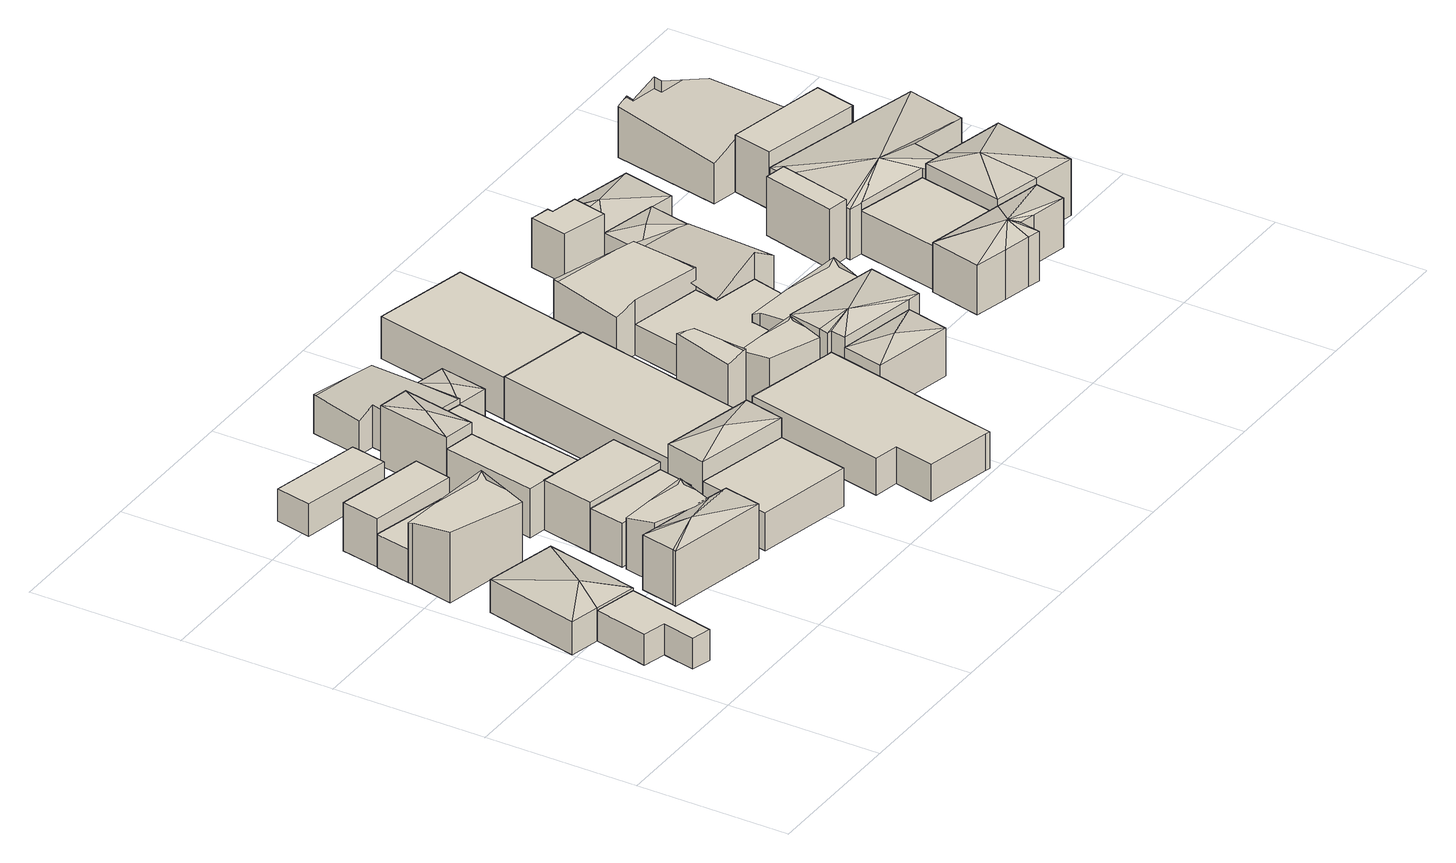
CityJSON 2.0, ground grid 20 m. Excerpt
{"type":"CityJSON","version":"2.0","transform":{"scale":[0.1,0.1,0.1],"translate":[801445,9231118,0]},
"CityObjects":{
"building1":{"type":"Building","attributes":{"Building Type":"Residential","Roof Shape":"flat","Roof Material":"Concrete Glazed Tile","Roof Material Code":1,"Roof Direction":"west","Building Height":4.09,"Roof Slope":13.9,"Footprint Area":56.13,"Solar PV Capacity Low":7.03,"Solar PV Capacity High":9.23,"Solar Annual Energy Low":10134,"Solar Annual Energy High":13356,"Suitable PV Area":41.96},"geometry":[{"type":"MultiSurface","lod":"2.2","boundaries":[[[0,1,2,3,4,5]],[[5,4,6,7]],[[4,3,8,6]],[[3,2,9,8]],[[2,1,10,9]],[[1,0,11,10]],[[0,5,7,11]],[[7,6,8,9,10,11]]]}]},
"building2":{"type":"Building","attributes":{"Building Type":"Residential","Roof Shape":"hip","Roof Material":"Concrete Glazed Tile","Roof Material Code":1,"Roof Direction":"west","Building Height":4.44,"Roof Slope":23.8,"Footprint Area":128.43,"Solar PV Capacity Low":16.08,"Solar PV Capacity High":21.12,"Solar Annual Energy Low":23186,"Solar Annual Energy High":30558,"Suitable PV Area":96},"geometry":[{"type":"MultiSurface","lod":"2.2","boundaries":[[[12,13,1,0,14,15]],[[15,14,16,17]],[[14,0,18,16]],[[0,1,19,18]],[[1,13,20,19]],[[13,12,21,20]],[[12,15,17,21]],[[17,16,22]],[[16,18,22]],[[18,19,22]],[[19,20,22]],[[20,21,22]],[[21,17,22]]]}]},
"building3":{"type":"Building","attributes":{"Building Type":"Residential","Roof Shape":"gable","Roof Material":"Concrete Glazed Tile","Roof Material Code":1,"Roof Direction":"west","Building Height":7.93,"Roof Slope":33,"Footprint Area":77.45,"Solar PV Capacity Low":9.7,"Solar PV Capacity High":12.74,"Solar Annual Energy Low":13984,"Solar Annual Energy High":18429,"Suitable PV Area":57.9},"geometry":[{"type":"MultiSurface","lod":"2.2","boundaries":[[[23,24,25,26,27]],[[27,26,28,29]],[[26,25,30,28]],[[25,24,31,30]],[[24,23,32,31]],[[23,27,29,32]],[[29,28,30,31,32]]]}]},
"building4":{"type":"Building","attributes":{"Building Type":"Residential","Roof Shape":"shed","Roof Material":"Concrete Glazed Tile","Roof Material Code":1,"Roof Direction":"west","Building Height":4.21,"Roof Slope":13.4,"Footprint Area":52.06,"Solar PV Capacity Low":6.52,"Solar PV Capacity High":8.56,"Solar Annual Energy Low":9398,"Solar Annual Energy High":12386,"Suitable PV Area":38.91},"geometry":[{"type":"MultiSurface","lod":"2.2","boundaries":[[[33,34,23,35,36]],[[36,35,37,38]],[[35,23,39,37]],[[23,34,40,39]],[[34,33,41,40]],[[33,36,38,41]],[[38,37,39,40,41]]]}]},
"building5":{"type":"Building","attributes":{"Building Type":"Residential","Roof Shape":"flat","Roof Material":"Clay Tile Shingle","Roof Material Code":3,"Roof Direction":"west","Building Height":6.42,"Roof Slope":11.3,"Footprint Area":62.64,"Solar PV Capacity Low":7.84,"Solar PV Capacity High":10.3,"Solar Annual Energy Low":11309,"Solar Annual Energy High":14904,"Suitable PV Area":46.82},"geometry":[{"type":"MultiSurface","lod":"2.2","boundaries":[[[42,33,43,44]],[[44,43,45,46]],[[43,33,47,45]],[[33,42,48,47]],[[42,44,46,48]],[[46,45,47,48]]]}]},
"building6":{"type":"Building","attributes":{"Building Type":"Residential","Roof Shape":"hip","Roof Material":"Asbestos Sheet","Roof Material Code":4,"Roof Direction":"west","Building Height":7.29,"Roof Slope":22.9,"Footprint Area":69.62,"Solar PV Capacity Low":8.72,"Solar PV Capacity High":11.45,"Solar Annual Energy Low":12570,"Solar Annual Energy High":16567,"Suitable PV Area":52.04},"geometry":[{"type":"MultiSurface","lod":"2.2","boundaries":[[[49,50,51,52,53,54,55]],[[55,54,56,57]],[[54,53,58,56]],[[53,52,59,58]],[[52,51,60,59]],[[51,50,61,60]],[[50,49,62,61]],[[49,55,57,62]],[[57,56,63]],[[56,58,63]],[[58,59,63]],[[59,60,63]],[[60,61,63]],[[61,62,63]],[[62,57,63]]]}]},
"building7":{"type":"Building","attributes":{"Building Type":"Residential","Roof Shape":"gable","Roof Material":"Concrete Glazed Tile","Roof Material Code":1,"Roof Direction":"west","Building Height":6.78,"Roof Slope":34.7,"Footprint Area":40.89,"Solar PV Capacity Low":5.12,"Solar PV Capacity High":6.72,"Solar Annual Energy Low":7382,"Solar Annual Energy High":9729,"Suitable PV Area":30.56},"geometry":[{"type":"MultiSurface","lod":"2.2","boundaries":[[[51,50,64,65]],[[65,64,66,67]],[[64,50,68,66]],[[50,51,69,68]],[[51,65,67,69]],[[67,66,68,69]]]}]},
"building8":{"type":"Building","attributes":{"Building Type":"Residential","Roof Shape":"shed","Roof Material":"Clay Tile Shingle","Roof Material Code":3,"Roof Direction":"west","Building Height":4.12,"Roof Slope":16.5,"Footprint Area":60.36,"Solar PV Capacity Low":7.56,"Solar PV Capacity High":9.93,"Solar Annual Energy Low":10897,"Solar Annual Energy High":14361,"Suitable PV Area":45.12},"geometry":[{"type":"MultiSurface","lod":"2.2","boundaries":[[[70,71,72,73,74]],[[74,73,75,76]],[[73,72,77,75]],[[72,71,78,77]],[[71,70,79,78]],[[70,74,76,79]],[[76,75,77,78,79]]]}]},
"building9":{"type":"Building","attributes":{"Building Type":"Residential","Roof Shape":"shed","Roof Material":"Concrete Glazed Tile","Roof Material Code":1,"Roof Direction":"west","Building Height":5.62,"Roof Slope":11.9,"Footprint Area":56.16,"Solar PV Capacity Low":7.03,"Solar PV Capacity High":9.24,"Solar Annual Energy Low":10139,"Solar Annual Energy High":13362,"Suitable PV Area":41.98},"geometry":[{"type":"MultiSurface","lod":"2.2","boundaries":[[[80,81,82,83]],[[83,82,84,85]],[[82,81,86,84]],[[81,80,87,86]],[[80,83,85,87]],[[85,84,86,87]]]}]},
"building10":{"type":"Building","attributes":{"Building Type":"Residential","Roof Shape":"flat","Roof Material":"Concrete Glazed Tile","Roof Material Code":1,"Roof Direction":"west","Building Height":6.47,"Roof Slope":5.4,"Footprint Area":54.44,"Solar PV Capacity Low":6.82,"Solar PV Capacity High":8.95,"Solar Annual Energy Low":9828,"Solar Annual Energy High":12953,"Suitable PV Area":40.69},"geometry":[{"type":"MultiSurface","lod":"2.2","boundaries":[[[88,89,90,91]],[[91,90,92,93]],[[90,89,94,92]],[[89,88,95,94]],[[88,91,93,95]],[[93,92,94,95]]]}]},
"building11":{"type":"Building","attributes":{"Building Type":"Residential","Roof Shape":"flat","Roof Material":"Concrete Glazed Tile","Roof Material Code":1,"Roof Direction":"west","Building Height":6.57,"Roof Slope":7.9,"Footprint Area":82.92,"Solar PV Capacity Low":10.38,"Solar PV Capacity High":13.64,"Solar Annual Energy Low":14971,"Solar Annual Energy High":19731,"Suitable PV Area":61.98},"geometry":[{"type":"MultiSurface","lod":"2.2","boundaries":[[[80,83,96,97]],[[97,96,98,99]],[[96,83,100,98]],[[83,80,101,100]],[[80,97,99,101]],[[99,98,100,101]]]}]},
"building12":{"type":"Building","attributes":{"Building Type":"Residential","Roof Shape":"hip","Roof Material":"Concrete Glazed Tile","Roof Material Code":1,"Roof Direction":"west","Building Height":7.98,"Roof Slope":23.7,"Footprint Area":43.18,"Solar PV Capacity Low":5.41,"Solar PV Capacity High":7.1,"Solar Annual Energy Low":7795,"Solar Annual Energy High":10273,"Suitable PV Area":32.27},"geometry":[{"type":"MultiSurface","lod":"2.2","boundaries":[[[102,89,88,103]],[[103,88,104,105]],[[88,89,106,104]],[[89,102,107,106]],[[102,103,105,107]],[[105,104,108]],[[104,106,108]],[[106,107,108]],[[107,105,108]]]}]},
"building13":{"type":"Building","attributes":{"Building Type":"Residential","Roof Shape":"shed","Roof Material":"Concrete Aluminum Tile","Roof Material Code":2,"Roof Direction":"west","Building Height":5.03,"Roof Slope":19.6,"Footprint Area":106.57,"Solar PV Capacity Low":13.34,"Solar PV Capacity High":17.53,"Solar Annual Energy Low":19241,"Solar Annual Energy High":25358,"Suitable PV Area":79.66},"geometry":[{"type":"MultiSurface","lod":"2.2","boundaries":[[[109,110,91,111]],[[111,91,112,113]],[[91,110,114,112]],[[110,109,115,114]],[[109,111,113,115]],[[113,112,114,115]]]}]},
"building14":{"type":"Building","attributes":{"Building Type":"Residential","Roof Shape":"flat","Roof Material":"Concrete Glazed Tile","Roof Material Code":1,"Roof Direction":"west","Building Height":5.11,"Roof Slope":12,"Footprint Area":125.68,"Solar PV Capacity Low":15.74,"Solar PV Capacity High":20.67,"Solar Annual Energy Low":22690,"Solar Annual Energy High":29904,"Suitable PV Area":93.94},"geometry":[{"type":"MultiSurface","lod":"2.2","boundaries":[[[116,117,118,119]],[[119,118,120,121]],[[118,117,122,120]],[[117,116,123,122]],[[116,119,121,123]],[[121,120,122,123]]]}]},
"building15":{"type":"Building","attributes":{"Building Type":"Residential","Roof Shape":"hip","Roof Material":"Concrete Glazed Tile","Roof Material Code":1,"Roof Direction":"west","Building Height":7.7,"Roof Slope":26.8,"Footprint Area":70.07,"Solar PV Capacity Low":8.77,"Solar PV Capacity High":11.52,"Solar Annual Energy Low":12650,"Solar Annual Energy High":16671,"Suitable PV Area":52.37},"geometry":[{"type":"MultiSurface","lod":"2.2","boundaries":[[[124,116,119,125]],[[125,119,126,127]],[[119,116,128,126]],[[116,124,129,128]],[[124,125,127,129]],[[127,126,130]],[[126,128,130]],[[128,129,130]],[[129,127,130]]]}]},
"building16":{"type":"Building","attributes":{"Building Type":"Residential","Roof Shape":"gable","Roof Material":"Concrete Aluminum Tile","Roof Material Code":2,"Roof Direction":"west","Building Height":4.56,"Roof Slope":27.1,"Footprint Area":108.23,"Solar PV Capacity Low":13.55,"Solar PV Capacity High":17.8,"Solar Annual Energy Low":19540,"Solar Annual Energy High":25752,"Suitable PV Area":80.9},"geometry":[{"type":"MultiSurface","lod":"2.2","boundaries":[[[131,132,133,134,103,110,109,135]],[[135,109,136,137]],[[109,110,138,136]],[[110,103,139,138]],[[103,134,140,139]],[[134,133,141,140]],[[133,132,142,141]],[[132,131,143,142]],[[131,135,137,143]],[[137,136,138,139,140,141,142,143]]]}]},
"building17":{"type":"Building","attributes":{"Building Type":"Residential","Roof Shape":"hip","Roof Material":"Concrete Aluminum Tile","Roof Material Code":2,"Roof Direction":"west","Building Height":5.05,"Roof Slope":23,"Footprint Area":28.05,"Solar PV Capacity Low":3.51,"Solar PV Capacity High":4.61,"Solar Annual Energy Low":5064,"Solar Annual Energy High":6675,"Suitable PV Area":20.97},"geometry":[{"type":"MultiSurface","lod":"2.2","boundaries":[[[144,109,145,146]],[[146,145,147,148]],[[145,109,149,147]],[[109,144,150,149]],[[144,146,148,150]],[[148,147,151]],[[147,149,151]],[[149,150,151]],[[150,148,151]]]}]},
"building18":{"type":"Building","attributes":{"Building Type":"Residential","Roof Shape":"flat","Roof Material":"Concrete Glazed Tile","Roof Material Code":1,"Roof Direction":"west","Building Height":5.81,"Roof Slope":5.3,"Footprint Area":329.04,"Solar PV Capacity Low":41.2,"Solar PV Capacity High":54.11,"Solar Annual Energy Low":59406,"Solar Annual Energy High":78293,"Suitable PV Area":245.96},"geometry":[{"type":"MultiSurface","lod":"2.2","boundaries":[[[152,124,125,153]],[[153,125,154,155]],[[125,124,156,154]],[[124,152,157,156]],[[152,153,155,157]],[[155,154,156,157]]]}]},
"building19":{"type":"Building","attributes":{"Building Type":"Residential","Roof Shape":"flat","Roof Material":"Concrete Glazed Tile","Roof Material Code":1,"Roof Direction":"west","Building Height":4.9,"Roof Slope":11.5,"Footprint Area":300.6,"Solar PV Capacity Low":37.64,"Solar PV Capacity High":49.43,"Solar Annual Energy Low":54272,"Solar Annual Energy High":71526,"Suitable PV Area":224.7},"geometry":[{"type":"MultiSurface","lod":"2.2","boundaries":[[[158,159,160,161,162,163,164,165,166,167,168]],[[168,167,169,170]],[[167,166,171,169]],[[166,165,172,171]],[[165,164,173,172]],[[164,163,174,173]],[[163,162,175,174]],[[162,161,176,175]],[[161,160,177,176]],[[160,159,178,177]],[[159,158,179,178]],[[158,168,170,179]],[[170,169,171,172,173,174,175,176,177,178,179]]]}]},
"building20":{"type":"Building","attributes":{"Building Type":"Residential","Roof Shape":"gable","Roof Material":"Concrete Glazed Tile","Roof Material Code":1,"Roof Direction":"west","Building Height":7.47,"Roof Slope":25.3,"Footprint Area":23.73,"Solar PV Capacity Low":2.97,"Solar PV Capacity High":3.9,"Solar Annual Energy Low":4285,"Solar Annual Energy High":5647,"Suitable PV Area":17.74},"geometry":[{"type":"MultiSurface","lod":"2.2","boundaries":[[[180,181,182,183,184]],[[184,183,185,186]],[[183,182,187,185]],[[182,181,188,187]],[[181,180,189,188]],[[180,184,186,189]],[[186,185,187,188,189]]]}]},
"building21":{"type":"Building","attributes":{"Building Type":"Residential","Roof Shape":"flat","Roof Material":"Concrete Glazed Tile","Roof Material Code":1,"Roof Direction":"west","Building Height":5.59,"Roof Slope":11.4,"Footprint Area":247.67,"Solar PV Capacity Low":31.01,"Solar PV Capacity High":40.73,"Solar Annual Energy Low":44715,"Solar Annual Energy High":58930,"Suitable PV Area":185.13},"geometry":[{"type":"MultiSurface","lod":"2.2","boundaries":[[[190,191,153,192]],[[192,153,193,194]],[[153,191,195,193]],[[191,190,196,195]],[[190,192,194,196]],[[194,193,195,196]]]}]},
"building22":{"type":"Building","attributes":{"Building Type":"Residential","Roof Shape":"gable","Roof Material":"Concrete Glazed Tile","Roof Material Code":1,"Roof Direction":"west","Building Height":6.64,"Roof Slope":28.5,"Footprint Area":37.8,"Solar PV Capacity Low":4.73,"Solar PV Capacity High":6.22,"Solar Annual Energy Low":6824,"Solar Annual Energy High":8993,"Suitable PV Area":28.25},"geometry":[{"type":"MultiSurface","lod":"2.2","boundaries":[[[197,198,199,200]],[[200,199,201,202]],[[199,198,203,201]],[[198,197,204,203]],[[197,200,202,204]],[[202,201,203,204]]]}]},
"building23":{"type":"Building","attributes":{"Building Type":"Residential","Roof Shape":"hip","Roof Material":"Concrete Glazed Tile","Roof Material Code":1,"Roof Direction":"west","Building Height":6.43,"Roof Slope":20.7,"Footprint Area":61.54,"Solar PV Capacity Low":7.71,"Solar PV Capacity High":10.12,"Solar Annual Energy Low":11111,"Solar Annual Energy High":14643,"Suitable PV Area":46},"geometry":[{"type":"MultiSurface","lod":"2.2","boundaries":[[[205,167,166,206]],[[206,166,207,208]],[[166,167,209,207]],[[167,205,210,209]],[[205,206,208,210]],[[208,207,211]],[[207,209,211]],[[209,210,211]],[[210,208,211]]]}]},
"building24":{"type":"Building","attributes":{"Building Type":"Residential","Roof Shape":"flat","Roof Material":"Concrete Glazed Tile","Roof Material Code":1,"Roof Direction":"west","Building Height":4.08,"Roof Slope":14.6,"Footprint Area":187.69,"Solar PV Capacity Low":23.5,"Solar PV Capacity High":30.87,"Solar Annual Energy Low":33886,"Solar Annual Energy High":44659,"Suitable PV Area":140.3},"geometry":[{"type":"MultiSurface","lod":"2.2","boundaries":[[[212,213,214,215,216,181,180,197,200,217,218,219]],[[219,218,220,221]],[[218,217,222,220]],[[217,200,223,222]],[[200,197,224,223]],[[197,180,225,224]],[[180,181,226,225]],[[181,216,227,226]],[[216,215,228,227]],[[215,214,229,228]],[[214,213,230,229]],[[213,212,231,230]],[[212,219,221,231]],[[221,220,222,223,224,225,226,227,228,229,230,231]]]}]},
"building25":{"type":"Building","attributes":{"Building Type":"Residential","Roof Shape":"hip","Roof Material":"Concrete Glazed Tile","Roof Material Code":1,"Roof Direction":"west","Building Height":7.68,"Roof Slope":24.6,"Footprint Area":100.19,"Solar PV Capacity Low":12.54,"Solar PV Capacity High":16.48,"Solar Annual Energy Low":18089,"Solar Annual Energy High":23839,"Suitable PV Area":74.89},"geometry":[{"type":"MultiSurface","lod":"2.2","boundaries":[[[205,232,233,200,199,158,168,167]],[[167,168,234,235]],[[168,158,236,234]],[[158,199,237,236]],[[199,200,238,237]],[[200,233,239,238]],[[233,232,240,239]],[[232,205,241,240]],[[205,167,235,241]],[[235,234,242]],[[234,236,242]],[[236,237,242]],[[237,238,242]],[[238,239,242]],[[239,240,242]],[[240,241,242]],[[241,235,242]]]}]},
"building26":{"type":"Building","attributes":{"Building Type":"Residential","Roof Shape":"gable","Roof Material":"Concrete Aluminum Tile","Roof Material Code":2,"Roof Direction":"west","Building Height":6.26,"Roof Slope":26.6,"Footprint Area":128.03,"Solar PV Capacity Low":16.03,"Solar PV Capacity High":21.05,"Solar Annual Energy Low":23115,"Solar Annual Energy High":30464,"Suitable PV Area":95.7},"geometry":[{"type":"MultiSurface","lod":"2.2","boundaries":[[[243,216,215,244,245,246]],[[246,245,247,248]],[[245,244,249,247]],[[244,215,250,249]],[[215,216,251,250]],[[216,243,252,251]],[[243,246,248,252]],[[248,247,249,250,251,252]]]}]},
"building27":{"type":"Building","attributes":{"Building Type":"Residential","Roof Shape":"gable","Roof Material":"Concrete Glazed Tile","Roof Material Code":1,"Roof Direction":"west","Building Height":5.14,"Roof Slope":31.6,"Footprint Area":79.18,"Solar PV Capacity Low":9.91,"Solar PV Capacity High":13.02,"Solar Annual Energy Low":14295,"Solar Annual Energy High":18840,"Suitable PV Area":59.18},"geometry":[{"type":"MultiSurface","lod":"2.2","boundaries":[[[219,218,217,200,233,253]],[[253,233,254,255]],[[233,200,256,254]],[[200,217,257,256]],[[217,218,258,257]],[[218,219,259,258]],[[219,253,255,259]],[[255,254,256,257,258,259]]]}]},
"building28":{"type":"Building","attributes":{"Building Type":"Residential","Roof Shape":"gable","Roof Material":"Concrete Glazed Tile","Roof Material Code":1,"Roof Direction":"west","Building Height":4.15,"Roof Slope":32.4,"Footprint Area":126.17,"Solar PV Capacity Low":15.8,"Solar PV Capacity High":20.75,"Solar Annual Energy Low":22778,"Solar Annual Energy High":30020,"Suitable PV Area":94.31},"geometry":[{"type":"MultiSurface","lod":"2.2","boundaries":[[[260,245,244,215,214,213,212,261,262]],[[262,261,263,264]],[[261,212,265,263]],[[212,213,266,265]],[[213,214,267,266]],[[214,215,268,267]],[[215,244,269,268]],[[244,245,270,269]],[[245,260,271,270]],[[260,262,264,271]],[[264,263,265,266,267,268,269,270,271]]]}]},
"building29":{"type":"Building","attributes":{"Building Type":"Residential","Roof Shape":"flat","Roof Material":"Concrete Glazed Tile","Roof Material Code":1,"Roof Direction":"west","Building Height":6.65,"Roof Slope":5.8,"Footprint Area":29.59,"Solar PV Capacity Low":3.7,"Solar PV Capacity High":4.87,"Solar Annual Energy Low":5342,"Solar Annual Energy High":7041,"Suitable PV Area":22.12},"geometry":[{"type":"MultiSurface","lod":"2.2","boundaries":[[[272,273,274,275,276,277,278]],[[278,277,279,280]],[[277,276,281,279]],[[276,275,282,281]],[[275,274,283,282]],[[274,273,284,283]],[[273,272,285,284]],[[272,278,280,285]],[[280,279,281,282,283,284,285]]]}]},
"building30":{"type":"Building","attributes":{"Building Type":"Residential","Roof Shape":"hip","Roof Material":"Concrete Glazed Tile","Roof Material Code":1,"Roof Direction":"west","Building Height":4.14,"Roof Slope":22.1,"Footprint Area":44.72,"Solar PV Capacity Low":5.6,"Solar PV Capacity High":7.35,"Solar Annual Energy Low":8073,"Solar Annual Energy High":10640,"Suitable PV Area":33.43},"geometry":[{"type":"MultiSurface","lod":"2.2","boundaries":[[[272,286,262,287]],[[287,262,288,289]],[[262,286,290,288]],[[286,272,291,290]],[[272,287,289,291]],[[289,288,292]],[[288,290,292]],[[290,291,292]],[[291,289,292]]]}]},
"building31":{"type":"Building","attributes":{"Building Type":"Residential","Roof Shape":"hip","Roof Material":"Concrete Glazed Tile","Roof Material Code":1,"Roof Direction":"west","Building Height":4.04,"Roof Slope":24.6,"Footprint Area":77.67,"Solar PV Capacity Low":9.73,"Solar PV Capacity High":12.77,"Solar Annual Energy Low":14023,"Solar Annual Energy High":18482,"Suitable PV Area":58.06},"geometry":[{"type":"MultiSurface","lod":"2.2","boundaries":[[[293,294,273,272,295,296]],[[296,295,297,298]],[[295,272,299,297]],[[272,273,300,299]],[[273,294,301,300]],[[294,293,302,301]],[[293,296,298,302]],[[298,297,303]],[[297,299,303]],[[299,300,303]],[[300,301,303]],[[301,302,303]],[[302,298,303]]]}]},
"building32":{"type":"Building","attributes":{"Building Type":"Residential","Roof Shape":"shed","Roof Material":"Concrete Glazed Tile","Roof Material Code":1,"Roof Direction":"west","Building Height":7.76,"Roof Slope":14.9,"Footprint Area":30.05,"Solar PV Capacity Low":3.76,"Solar PV Capacity High":4.94,"Solar Annual Energy Low":5426,"Solar Annual Energy High":7151,"Suitable PV Area":22.47},"geometry":[{"type":"MultiSurface","lod":"2.2","boundaries":[[[304,305,306,307]],[[307,306,308,309]],[[306,305,310,308]],[[305,304,311,310]],[[304,307,309,311]],[[309,308,310,311]]]}]},
"building33":{"type":"Building","attributes":{"Building Type":"Residential","Roof Shape":"hip","Roof Material":"Concrete Aluminum Tile","Roof Material Code":2,"Roof Direction":"west","Building Height":6.62,"Roof Slope":28.9,"Footprint Area":100.01,"Solar PV Capacity Low":12.52,"Solar PV Capacity High":16.45,"Solar Annual Energy Low":18056,"Solar Annual Energy High":23796,"Suitable PV Area":74.76},"geometry":[{"type":"MultiSurface","lod":"2.2","boundaries":[[[312,313,314,315,316,317,318,319,320,321,322,323]],[[323,322,324,325]],[[322,321,326,324]],[[321,320,327,326]],[[320,319,328,327]],[[319,318,329,328]],[[318,317,330,329]],[[317,316,331,330]],[[316,315,332,331]],[[315,314,333,332]],[[314,313,334,333]],[[313,312,335,334]],[[312,323,325,335]],[[325,324,336]],[[324,326,336]],[[326,327,336]],[[327,328,336]],[[328,329,336]],[[329,330,336]],[[330,331,336]],[[331,332,336]],[[332,333,336]],[[333,334,336]],[[334,335,336]],[[335,325,336]]]}]},
"building34":{"type":"Building","attributes":{"Building Type":"Residential","Roof Shape":"shed","Roof Material":"Concrete Aluminum Tile","Roof Material Code":2,"Roof Direction":"west","Building Height":5.39,"Roof Slope":19.5,"Footprint Area":118.93,"Solar PV Capacity Low":14.89,"Solar PV Capacity High":19.56,"Solar Annual Energy Low":21472,"Solar Annual Energy High":28299,"Suitable PV Area":88.9},"geometry":[{"type":"MultiSurface","lod":"2.2","boundaries":[[[337,338,322,321,339,340,341]],[[341,340,342,343]],[[340,339,344,342]],[[339,321,345,344]],[[321,322,346,345]],[[322,338,347,346]],[[338,337,348,347]],[[337,341,343,348]],[[343,342,344,345,346,347,348]]]}]},
"building35":{"type":"Building","attributes":{"Building Type":"Residential","Roof Shape":"hip","Roof Material":"Concrete Glazed Tile","Roof Material Code":1,"Roof Direction":"west","Building Height":7.48,"Roof Slope":27.7,"Footprint Area":133.55,"Solar PV Capacity Low":16.72,"Solar PV Capacity High":21.96,"Solar Annual Energy Low":24111,"Solar Annual Energy High":31776,"Suitable PV Area":99.83},"geometry":[{"type":"MultiSurface","lod":"2.2","boundaries":[[[321,320,349,350,351,339]],[[339,351,352,353]],[[351,350,354,352]],[[350,349,355,354]],[[349,320,356,355]],[[320,321,357,356]],[[321,339,353,357]],[[353,352,358]],[[352,354,358]],[[354,355,358]],[[355,356,358]],[[356,357,358]],[[357,353,358]]]}]},
"building36":{"type":"Building","attributes":{"Building Type":"Residential","Roof Shape":"hip","Roof Material":"Concrete Glazed Tile","Roof Material Code":1,"Roof Direction":"west","Building Height":6.69,"Roof Slope":22.8,"Footprint Area":250.28,"Solar PV Capacity Low":31.34,"Solar PV Capacity High":41.16,"Solar Annual Energy Low":45187,"Solar Annual Energy High":59553,"Suitable PV Area":187.09},"geometry":[{"type":"MultiSurface","lod":"2.2","boundaries":[[[351,359,360,361,362,304,307,363,338,337,341,340]],[[340,341,364,365]],[[341,337,366,364]],[[337,338,367,366]],[[338,363,368,367]],[[363,307,369,368]],[[307,304,370,369]],[[304,362,371,370]],[[362,361,372,371]],[[361,360,373,372]],[[360,359,374,373]],[[359,351,375,374]],[[351,340,365,375]],[[365,364,376]],[[364,366,376]],[[366,367,376]],[[367,368,376]],[[368,369,376]],[[369,370,376]],[[370,371,376]],[[371,372,376]],[[372,373,376]],[[373,374,376]],[[374,375,376]],[[375,365,376]]]}]},
"building37":{"type":"Building","attributes":{"Building Type":"Residential","Roof Shape":"flat","Roof Material":"Concrete Glazed Tile","Roof Material Code":1,"Roof Direction":"west","Building Height":7.63,"Roof Slope":13.8,"Footprint Area":74.93,"Solar PV Capacity Low":9.38,"Solar PV Capacity High":12.32,"Solar Annual Energy Low":13527,"Solar Annual Energy High":17828,"Suitable PV Area":56.01},"geometry":[{"type":"MultiSurface","lod":"2.2","boundaries":[[[377,378,379,380,381,382]],[[382,381,383,384]],[[381,380,385,383]],[[380,379,386,385]],[[379,378,387,386]],[[378,377,388,387]],[[377,382,384,388]],[[384,383,385,386,387,388]]]}]},
"building38":{"type":"Building","attributes":{"Building Type":"Residential","Roof Shape":"gable","Roof Material":"Concrete Glazed Tile","Roof Material Code":1,"Roof Direction":"west","Building Height":5.44,"Roof Slope":26.3,"Footprint Area":170.7,"Solar PV Capacity Low":21.37,"Solar PV Capacity High":28.07,"Solar Annual Energy Low":30820,"Solar Annual Energy High":40618,"Suitable PV Area":127.6},"geometry":[{"type":"MultiSurface","lod":"2.2","boundaries":[[[389,390,391,392,393,394,380,379,395,396]],[[396,395,397,398]],[[395,379,399,397]],[[379,380,400,399]],[[380,394,401,400]],[[394,393,402,401]],[[393,392,403,402]],[[392,391,404,403]],[[391,390,405,404]],[[390,389,406,405]],[[389,396,398,406]],[[398,397,399,400,401,402,403,404,405,406]]]}]}
},
"vertices":[
[99,184,0],[42,197,0],[25,125,0],[56,117,0],[46,74,0],[72,67,0],[46,74,41],[72,67,41],[56,117,41],[25,125,41],[42,197,41],[99,184,41],
[32,332,0],[2,206,0],[100,186,0],[128,310,0],[100,186,44],[128,310,44],[99,184,44],[42,197,44],[2,206,44],[32,332,44],[67,236,55],
[39,444,0],[38,438,0],[26,381,0],[144,357,0],[157,419,0],[144,357,79],[157,419,94],[26,381,94],[38,438,82],[39,444,79],
[49,491,0],[48,490,0],[144,422,0],[154,469,0],[144,422,42],[154,469,42],[39,444,44],[48,490,44],[49,491,44],
[59,542,0],[167,467,0],[178,517,0],[167,467,64],[178,517,64],[49,491,64],[59,542,64],
[296,180,0],[271,186,0],[181,205,0],[162,209,0],[152,163,0],[151,159,0],[286,131,0],[151,159,73],[286,131,73],[152,163,73],[162,209,73],[181,205,73],[271,186,73],[296,180,73],[214,176,80],
[279,230,0],[190,248,0],[279,230,79],[190,248,68],[271,186,68],[181,205,80],
[75,638,0],[65,591,0],[189,566,0],[196,601,0],[198,613,0],[196,601,41],[198,613,41],[189,566,41],[65,591,43],[75,638,43],
[200,301,0],[191,254,0],[305,231,0],[315,278,0],[305,231,56],[315,278,56],[191,254,58],[200,301,58],
[258,492,0],[216,500,0],[191,375,0],[233,367,0],[191,375,65],[233,367,65],[216,500,65],[258,492,65],
[329,348,0],[214,371,0],[329,348,66],[214,371,66],[315,278,66],[200,301,66],
[236,599,0],[278,591,0],[258,492,80],[278,591,80],[216,500,80],[236,599,80],[247,546,85],
[325,548,0],[271,559,0],[287,356,0],[233,367,54],[287,356,52],[271,559,52],[325,548,50],
[325,228,0],[304,133,0],[431,106,0],[451,200,0],[431,106,51],[451,200,51],[304,133,51],[325,228,51],
[337,281,0],[463,253,0],[451,200,77],[463,253,77],[325,228,77],[337,281,77],[394,241,85],
[256,699,0],[242,631,0],[265,627,0],[259,595,0],[351,680,0],[325,548,58],[351,680,46],[271,559,59],[278,591,62],[259,595,53],[265,627,56],[242,631,46],[256,699,52],
[337,613,0],[367,540,0],[380,604,0],[367,540,51],[380,604,51],[325,548,51],[337,613,51],[352,576,55],
[391,529,0],[518,502,0],[463,253,58],[518,502,58],[337,281,58],[391,529,58],
[632,248,0],[512,275,0],[470,87,0],[503,80,0],[491,27,0],[579,8,0],[585,6,0],[605,99,0],[622,173,0],[634,227,0],[638,247,0],[634,227,49],[638,247,49],[622,173,49],[605,99,49],[585,6,49],[579,8,49],[491,27,49],[503,80,49],[470,87,49],[512,275,49],[632,248,49],
[553,325,0],[566,384,0],[537,390,0],[520,312,0],[549,306,0],[520,312,75],[549,306,82],[537,390,82],[566,384,75],[553,325,80],
[432,716,0],[392,529,0],[559,688,0],[518,502,56],[559,688,56],[392,529,56],[432,716,56],
[565,323,0],[555,278,0],[635,260,0],[645,305,0],[635,260,66],[645,305,75],[555,278,75],[565,323,66],
[741,206,0],[728,150,0],[622,173,64],[728,150,64],[634,227,64],[741,206,64],[681,189,70],
[738,408,0],[677,421,0],[679,427,0],[684,453,0],[586,474,0],[656,351,0],[658,363,0],[723,349,0],[658,363,41],[723,349,41],[656,351,41],[645,305,41],[565,323,41],[553,325,41],[566,384,41],[586,474,41],[684,453,41],[679,427,41],[677,421,41],[738,408,41],
[758,203,0],[775,276,0],[638,247,77],[634,227,77],[632,248,77],[635,260,77],[645,305,77],[775,276,77],[758,203,77],[741,206,77],[677,248,86],
[557,481,0],[694,495,0],[706,548,0],[579,577,0],[706,548,63],[579,577,71],[694,495,67],[684,453,71],[586,474,73],[557,481,63],
[788,334,0],[775,276,51],[788,334,67],[645,305,67],[656,351,58],[658,363,51],[723,349,59],
[706,552,0],[769,401,0],[799,531,0],[769,401,58],[799,531,42],[738,408,76],[677,421,42],[679,427,42],[684,453,46],[694,495,51],[706,548,58],[706,552,58],
[735,604,0],[745,649,0],[710,657,0],[711,664,0],[689,669,0],[686,670,0],[675,621,0],[686,670,66],[675,621,66],[689,669,66],[711,664,66],[710,657,66],[745,649,66],[735,604,66],
[723,548,0],[811,587,0],[799,531,41],[811,587,41],[723,548,41],[735,604,41],[767,568,47],
[758,672,0],[751,673,0],[843,580,0],[858,649,0],[843,580,40],[858,649,40],[735,604,40],[745,649,40],[751,673,40],[758,672,40],[782,638,49],
[910,473,0],[881,478,0],[856,380,0],[886,376,0],[856,380,79],[886,376,78],[881,478,78],[910,473,78],
[858,187,0],[903,176,0],[940,168,0],[956,164,0],[962,192,0],[963,192,0],[983,187,0],[1031,177,0],[1040,218,0],[978,232,0],[878,254,0],[874,255,0],[878,254,66],[874,255,66],[978,232,66],[1040,218,66],[1031,177,66],[983,187,66],[963,192,66],[962,192,66],[956,164,66],[940,168,66],[903,176,66],[858,187,66],[947,200,75],
[903,367,0],[902,366,0],[1002,341,0],[1002,342,0],[1003,346,0],[1002,342,54],[1003,346,54],[1002,341,54],[978,232,55],[878,254,58],[902,366,57],[903,367,57],
[1094,205,0],[1118,315,0],[1032,334,0],[1032,334,75],[1002,341,75],[1118,315,75],[1094,205,75],[1040,218,75],[978,232,75],[1037,290,87],
[1043,380,0],[1117,363,0],[1136,441,0],[915,494,0],[885,370,0],[1003,346,67],[1002,342,67],[903,367,67],[902,366,67],[885,370,67],[886,376,67],[910,473,67],[915,494,67],[1136,441,67],[1117,363,67],[1043,380,67],[1032,334,67],[978,388,80],
[1064,474,0],[1076,528,0],[1034,537,0],[942,556,0],[930,504,0],[1061,474,0],[930,504,76],[1061,474,76],[942,556,76],[1034,537,76],[1076,528,76],[1064,474,76],
[984,688,0],[950,695,0],[951,701,0],[952,705,0],[937,707,0],[908,563,0],[1060,661,0],[982,677,0],[1060,661,54],[982,677,87],[1034,537,66],[942,556,70],[908,563,54],[937,707,68],[952,705,74],[951,701,74],[950,695,73],[984,688,88]
]}
